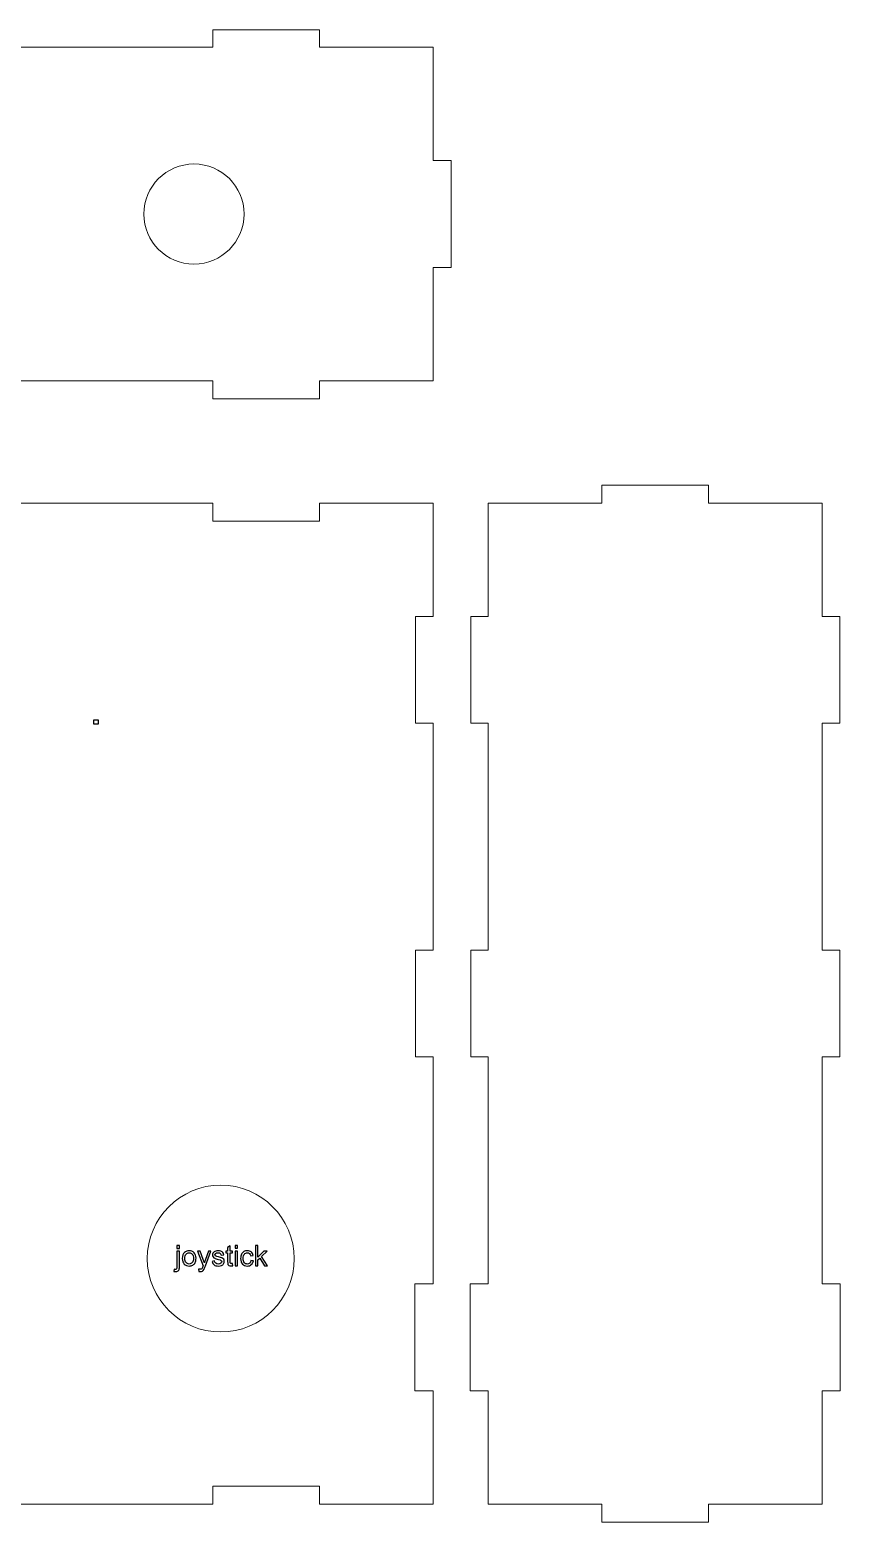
# Model space of a CAD drawing. Header units: millimetres. Extents: x -194 to 181, y 29 to 502.
# Drawn here: x 59.6 to 181, y 278.3 to 501.9 of the extents above; entities that cross this region are included whole.
import ezdxf

# ---------------------------------------------------------------- set-up
doc = ezdxf.new("R2010")
doc.units = ezdxf.units.MM
doc.header["$MEASUREMENT"] = 0
doc.header["$XCLIPFRAME"] = 0
doc.layers.add('Layer 1', color=7, linetype='Continuous')
picture_1 = doc.add_image_def('image1.jpg', size_in_pixel=(1706, 1700))

msp = doc.modelspace()

# ---------------------------------------------------------------- linework, layer by layer
at = {"layer": 'Layer 1', "color": 250, "lineweight": 18}
for centre, major_axis, ratio in [((84.2084, 474.3054), (0, 7.5), 1), ((88.2183, 317.7891), (11, 0), 0.99999091)]:
    msp.add_ellipse(centre, major_axis=major_axis, ratio=ratio, dxfattribs=at)
for points, knots in [([(87.0322, 499.3054), (87.0322, 499.3054), (87.0322, 501.9054), (87.0322, 501.9054), (87.0322, 501.9054), (87.0322, 501.9054), (103.0322, 501.9054), (103.0322, 501.9054), (103.0322, 501.9054), (103.0322, 501.9054), (103.0322, 499.3054), (103.0322, 499.3054)], [0, 0, 0, 0, 0.25, 0.25, 0.25, 0.25, 0.5, 0.5, 0.5, 0.5, 1, 1, 1, 1]), ([(120.016, 482.3053), (120.016, 482.3053), (120.016, 499.3054), (120.016, 499.3054), (120.016, 499.3054), (120.016, 499.3054), (103.0322, 499.3054), (103.0322, 499.3054)], [0, 0, 0, 0, 0.33333333, 0.33333333, 0.33333333, 0.33333333, 1, 1, 1, 1]), ([(120.016, 482.3053), (120.016, 482.3053), (122.716, 482.3053), (122.716, 482.3053), (122.716, 482.3053), (122.716, 482.3053), (122.716, 466.3053), (122.716, 466.3053), (122.716, 466.3053), (122.716, 466.3053), (120.016, 466.3053), (120.016, 466.3053)], [0, 0, 0, 0, 0.25, 0.25, 0.25, 0.25, 0.5, 0.5, 0.5, 0.5, 1, 1, 1, 1]), ([(103.0322, 449.3054), (103.0322, 449.3054), (120.016, 449.3054), (120.016, 449.3054), (120.016, 449.3054), (120.016, 449.3054), (120.016, 466.3053), (120.016, 466.3053)], [0, 0, 0, 0, 0.33333333, 0.33333333, 0.33333333, 0.33333333, 1, 1, 1, 1]), ([(103.0322, 449.3054), (103.0322, 449.3054), (103.0322, 446.6054), (103.0322, 446.6054), (103.0322, 446.6054), (103.0322, 446.6054), (87.0322, 446.6054), (87.0322, 446.6054), (87.0322, 446.6054), (87.0322, 446.6054), (87.0322, 449.3054), (87.0322, 449.3054)], [0, 0, 0, 0, 0.25, 0.25, 0.25, 0.25, 0.5, 0.5, 0.5, 0.5, 1, 1, 1, 1]), ([(161.291, 430.9954), (161.291, 430.9954), (161.291, 433.6954), (161.291, 433.6954), (161.291, 433.6954), (161.291, 433.6954), (145.291, 433.6954), (145.291, 433.6954), (145.291, 433.6954), (145.291, 433.6954), (145.291, 430.9954), (145.291, 430.9954)], [0, 0, 0, 0, 0.25, 0.25, 0.25, 0.25, 0.5, 0.5, 0.5, 0.5, 1, 1, 1, 1]), ([(103.0322, 430.9954), (103.0322, 430.9954), (103.0322, 428.2954), (103.0322, 428.2954), (103.0322, 428.2954), (103.0322, 428.2954), (87.0322, 428.2954), (87.0322, 428.2954), (87.0322, 428.2954), (87.0322, 428.2954), (87.0322, 430.9954), (87.0322, 430.9954)], [0, 0, 0, 0, 0.25, 0.25, 0.25, 0.25, 0.5, 0.5, 0.5, 0.5, 1, 1, 1, 1]), ([(103.0268, 430.9954), (103.0268, 430.9954), (120.016, 430.9954), (120.016, 430.9954), (120.016, 430.9954), (120.016, 430.9954), (120.016, 413.9981), (120.016, 413.9981)], [0, 0, 0, 0, 0.33333333, 0.33333333, 0.33333333, 0.33333333, 1, 1, 1, 1]), ([(128.291, 413.9981), (128.291, 413.9981), (128.291, 430.9954), (128.291, 430.9954), (128.291, 430.9954), (128.291, 430.9954), (145.291, 430.9954), (145.291, 430.9954)], [0, 0, 0, 0, 0.33333333, 0.33333333, 0.33333333, 0.33333333, 1, 1, 1, 1]), ([(161.291, 430.9954), (161.291, 430.9954), (178.291, 430.9954), (178.291, 430.9954), (178.291, 430.9954), (178.291, 430.9954), (178.291, 413.9981), (178.291, 413.9981)], [0, 0, 0, 0, 0.33333333, 0.33333333, 0.33333333, 0.33333333, 1, 1, 1, 1]), ([(120.016, 413.9981), (120.016, 413.9981), (117.3813, 413.9981), (117.3813, 413.9981), (117.3813, 413.9981), (117.3813, 413.9981), (117.3813, 397.9981), (117.3813, 397.9981), (117.3813, 397.9981), (117.3813, 397.9981), (120.016, 397.9981), (120.016, 397.9981)], [0, 0, 0, 0, 0.25, 0.25, 0.25, 0.25, 0.5, 0.5, 0.5, 0.5, 1, 1, 1, 1]), ([(128.291, 413.9981), (128.291, 413.9981), (125.6563, 413.9981), (125.6563, 413.9981), (125.6563, 413.9981), (125.6563, 413.9981), (125.6563, 397.9981), (125.6563, 397.9981), (125.6563, 397.9981), (125.6563, 397.9981), (128.291, 397.9981), (128.291, 397.9981)], [0, 0, 0, 0, 0.25, 0.25, 0.25, 0.25, 0.5, 0.5, 0.5, 0.5, 1, 1, 1, 1]), ([(178.291, 413.9981), (178.291, 413.9981), (180.9257, 413.9981), (180.9257, 413.9981), (180.9257, 413.9981), (180.9257, 413.9981), (180.9257, 397.9981), (180.9257, 397.9981), (180.9257, 397.9981), (180.9257, 397.9981), (178.291, 397.9981), (178.291, 397.9981)], [0, 0, 0, 0, 0.25, 0.25, 0.25, 0.25, 0.5, 0.5, 0.5, 0.5, 1, 1, 1, 1]), ([(120.016, 363.9954), (120.016, 363.9954), (117.3813, 363.9954), (117.3813, 363.9954), (117.3813, 363.9954), (117.3813, 363.9954), (117.3813, 347.9954), (117.3813, 347.9954), (117.3813, 347.9954), (117.3813, 347.9954), (120.016, 347.9954), (120.016, 347.9954)], [0, 0, 0, 0, 0.25, 0.25, 0.25, 0.25, 0.5, 0.5, 0.5, 0.5, 1, 1, 1, 1]), ([(128.291, 363.9954), (128.291, 363.9954), (125.6563, 363.9954), (125.6563, 363.9954), (125.6563, 363.9954), (125.6563, 363.9954), (125.6563, 347.9954), (125.6563, 347.9954), (125.6563, 347.9954), (125.6563, 347.9954), (128.291, 347.9954), (128.291, 347.9954)], [0, 0, 0, 0, 0.25, 0.25, 0.25, 0.25, 0.5, 0.5, 0.5, 0.5, 1, 1, 1, 1]), ([(178.291, 363.9954), (178.291, 363.9954), (180.9257, 363.9954), (180.9257, 363.9954), (180.9257, 363.9954), (180.9257, 363.9954), (180.9257, 347.9954), (180.9257, 347.9954), (180.9257, 347.9954), (180.9257, 347.9954), (178.291, 347.9954), (178.291, 347.9954)], [0, 0, 0, 0, 0.25, 0.25, 0.25, 0.25, 0.5, 0.5, 0.5, 0.5, 1, 1, 1, 1]), ([(120.016, 313.9927), (120.016, 313.9927), (117.316, 313.9927), (117.316, 313.9927), (117.316, 313.9927), (117.316, 313.9927), (117.316, 297.9927), (117.316, 297.9927), (117.316, 297.9927), (117.316, 297.9927), (120.016, 297.9927), (120.016, 297.9927)], [0, 0, 0, 0, 0.25, 0.25, 0.25, 0.25, 0.5, 0.5, 0.5, 0.5, 1, 1, 1, 1]), ([(128.291, 313.9927), (128.291, 313.9927), (125.591, 313.9927), (125.591, 313.9927), (125.591, 313.9927), (125.591, 313.9927), (125.591, 297.9927), (125.591, 297.9927), (125.591, 297.9927), (125.591, 297.9927), (128.291, 297.9927), (128.291, 297.9927)], [0, 0, 0, 0, 0.25, 0.25, 0.25, 0.25, 0.5, 0.5, 0.5, 0.5, 1, 1, 1, 1]), ([(178.291, 313.9927), (178.291, 313.9927), (180.991, 313.9927), (180.991, 313.9927), (180.991, 313.9927), (180.991, 313.9927), (180.991, 297.9927), (180.991, 297.9927), (180.991, 297.9927), (180.991, 297.9927), (178.291, 297.9927), (178.291, 297.9927)], [0, 0, 0, 0, 0.25, 0.25, 0.25, 0.25, 0.5, 0.5, 0.5, 0.5, 1, 1, 1, 1]), ([(120.016, 297.9927), (120.016, 297.9927), (120.016, 280.9954), (120.016, 280.9954), (120.016, 280.9954), (120.016, 280.9954), (103.0268, 280.9954), (103.0268, 280.9954)], [0, 0, 0, 0, 0.33333333, 0.33333333, 0.33333333, 0.33333333, 1, 1, 1, 1]), ([(145.291, 280.9954), (145.291, 280.9954), (128.291, 280.9954), (128.291, 280.9954), (128.291, 280.9954), (128.291, 280.9954), (128.291, 297.9927), (128.291, 297.9927)], [0, 0, 0, 0, 0.33333333, 0.33333333, 0.33333333, 0.33333333, 1, 1, 1, 1]), ([(178.291, 297.9927), (178.291, 297.9927), (178.291, 280.9954), (178.291, 280.9954), (178.291, 280.9954), (178.291, 280.9954), (161.291, 280.9954), (161.291, 280.9954)], [0, 0, 0, 0, 0.33333333, 0.33333333, 0.33333333, 0.33333333, 1, 1, 1, 1]), ([(103.0268, 280.9954), (103.0268, 280.9954), (103.0268, 283.6954), (103.0268, 283.6954), (103.0268, 283.6954), (103.0268, 283.6954), (87.0268, 283.6954), (87.0268, 283.6954), (87.0268, 283.6954), (87.0268, 283.6954), (87.0268, 280.9954), (87.0268, 280.9954)], [0, 0, 0, 0, 0.25, 0.25, 0.25, 0.25, 0.5, 0.5, 0.5, 0.5, 1, 1, 1, 1]), ([(161.291, 280.9954), (161.291, 280.9954), (161.291, 278.2954), (161.291, 278.2954), (161.291, 278.2954), (161.291, 278.2954), (145.291, 278.2954), (145.291, 278.2954), (145.291, 278.2954), (145.291, 278.2954), (145.291, 280.9954), (145.291, 280.9954)], [0, 0, 0, 0, 0.25, 0.25, 0.25, 0.25, 0.5, 0.5, 0.5, 0.5, 1, 1, 1, 1])]:
    msp.add_open_spline(points, degree=3, knots=knots, dxfattribs=at)
for points in [[(87.0322, 499.3054), (87.0322, 499.3054), (53.0187, 499.3054), (53.0187, 499.3054)], [(53.0187, 449.3054), (53.0187, 449.3054), (87.0322, 449.3054), (87.0322, 449.3054)], [(53.0187, 430.9954), (53.0187, 430.9954), (87.0322, 430.9954), (87.0322, 430.9954)], [(120.016, 397.9981), (120.016, 397.9981), (120.016, 363.9954), (120.016, 363.9954)], [(128.291, 363.9954), (128.291, 363.9954), (128.291, 397.9981), (128.291, 397.9981)], [(178.291, 397.9981), (178.291, 397.9981), (178.291, 363.9954), (178.291, 363.9954)], [(120.016, 347.9954), (120.016, 347.9954), (120.016, 313.9927), (120.016, 313.9927)], [(128.291, 313.9927), (128.291, 313.9927), (128.291, 347.9954), (128.291, 347.9954)], [(178.291, 347.9954), (178.291, 347.9954), (178.291, 313.9927), (178.291, 313.9927)], [(87.0268, 280.9954), (87.0268, 280.9954), (53.0133, 280.9954), (53.0133, 280.9954)]]:
    msp.add_open_spline(points, degree=3, dxfattribs=at)
at = {"layer": 'Layer 1', "color": 250}
for points, knots in [([(81.1906, 315.8686), (81.1906, 315.8686), (81.259, 316.184), (81.259, 316.184), (81.259, 316.184), (81.3338, 316.1649), (81.3924, 316.1551), (81.4354, 316.1551), (81.4354, 316.1551), (81.5116, 316.1551), (81.568, 316.1805), (81.6054, 316.2306), (81.6054, 316.2306), (81.6428, 316.2807), (81.6619, 316.407), (81.6619, 316.608), (81.6619, 316.608), (81.6619, 316.608), (81.6619, 318.9152), (81.6619, 318.9152), (81.6619, 318.9152), (81.6619, 318.9152), (82.0344, 318.9152), (82.0344, 318.9152), (82.0344, 318.9152), (82.0344, 318.9152), (82.0344, 316.6003), (82.0344, 316.6003), (82.0344, 316.6003), (82.0344, 316.33), (81.9991, 316.1417), (81.9286, 316.0358), (81.9286, 316.0358), (81.839, 315.8983), (81.6901, 315.8291), (81.482, 315.8291), (81.482, 315.8291), (81.3811, 315.8291), (81.2844, 315.8425), (81.1906, 315.8686)], [0, 0, 0, 0, 0.09090909, 0.09090909, 0.09090909, 0.09090909, 0.18181818, 0.18181818, 0.18181818, 0.18181818, 0.27272727, 0.27272727, 0.27272727, 0.27272727, 0.36363636, 0.36363636, 0.36363636, 0.36363636, 0.45454545, 0.45454545, 0.45454545, 0.45454545, 0.54545455, 0.54545455, 0.54545455, 0.54545455, 0.63636364, 0.63636364, 0.63636364, 0.63636364, 0.72727273, 0.72727273, 0.72727273, 0.72727273, 0.81818182, 0.81818182, 0.81818182, 0.81818182, 1, 1, 1, 1]), ([(81.6619, 319.3173), (81.6619, 319.3173), (81.6619, 319.7491), (81.6619, 319.7491), (81.6619, 319.7491), (81.6619, 319.7491), (82.0344, 319.7491), (82.0344, 319.7491), (82.0344, 319.7491), (82.0344, 319.7491), (82.0344, 319.3173), (82.0344, 319.3173), (82.0344, 319.3173), (82.0344, 319.3173), (81.6619, 319.3173), (81.6619, 319.3173)], [0, 0, 0, 0, 0.2, 0.2, 0.2, 0.2, 0.4, 0.4, 0.4, 0.4, 0.6, 0.6, 0.6, 0.6, 1, 1, 1, 1]), ([(82.4648, 317.8166), (82.4648, 318.2223), (82.5777, 318.5229), (82.8042, 318.7183), (82.8042, 318.7183), (82.9926, 318.8806), (83.2233, 318.9617), (83.4949, 318.9617), (83.4949, 318.9617), (83.7962, 318.9617), (84.0431, 318.863), (84.235, 318.6654), (84.235, 318.6654), (84.4262, 318.4686), (84.5222, 318.1955), (84.5222, 317.8477), (84.5222, 317.8477), (84.5222, 317.5655), (84.4798, 317.3439), (84.3952, 317.1824), (84.3952, 317.1824), (84.3105, 317.0208), (84.187, 316.8952), (84.0248, 316.8056), (84.0248, 316.8056), (83.8632, 316.716), (83.6861, 316.6715), (83.4949, 316.6715), (83.4949, 316.6715), (83.1873, 316.6715), (82.9389, 316.7696), (82.7491, 316.9665), (82.7491, 316.9665), (82.5593, 317.1633), (82.4648, 317.4469), (82.4648, 317.8166)], [0, 0, 0, 0, 0.1, 0.1, 0.1, 0.1, 0.2, 0.2, 0.2, 0.2, 0.3, 0.3, 0.3, 0.3, 0.4, 0.4, 0.4, 0.4, 0.5, 0.5, 0.5, 0.5, 0.6, 0.6, 0.6, 0.6, 0.7, 0.7, 0.7, 0.7, 0.8, 0.8, 0.8, 0.8, 1, 1, 1, 1]), ([(82.8458, 317.8159), (82.8458, 317.5351), (82.9072, 317.3249), (83.0299, 317.1859), (83.0299, 317.1859), (83.1534, 317.0462), (83.3079, 316.9763), (83.4949, 316.9763), (83.4949, 316.9763), (83.6798, 316.9763), (83.8336, 317.0462), (83.957, 317.1866), (83.957, 317.1866), (84.0798, 317.327), (84.1412, 317.5408), (84.1412, 317.8279), (84.1412, 317.8279), (84.1412, 318.0989), (84.0791, 318.3042), (83.9556, 318.4432), (83.9556, 318.4432), (83.8322, 318.5829), (83.6783, 318.6527), (83.4949, 318.6527), (83.4949, 318.6527), (83.3079, 318.6527), (83.1534, 318.5836), (83.0299, 318.4446), (83.0299, 318.4446), (82.9072, 318.3056), (82.8458, 318.096), (82.8458, 317.8159)], [0, 0, 0, 0, 0.11111111, 0.11111111, 0.11111111, 0.11111111, 0.22222222, 0.22222222, 0.22222222, 0.22222222, 0.33333333, 0.33333333, 0.33333333, 0.33333333, 0.44444444, 0.44444444, 0.44444444, 0.44444444, 0.55555556, 0.55555556, 0.55555556, 0.55555556, 0.66666667, 0.66666667, 0.66666667, 0.66666667, 0.77777778, 0.77777778, 0.77777778, 0.77777778, 1, 1, 1, 1]), ([(84.942, 315.8736), (84.942, 315.8736), (84.8996, 316.2179), (84.8996, 316.2179), (84.8996, 316.2179), (84.9815, 316.196), (85.052, 316.1847), (85.1127, 316.1847), (85.1127, 316.1847), (85.196, 316.1847), (85.2623, 316.1988), (85.3117, 316.2263), (85.3117, 316.2263), (85.3618, 316.2538), (85.4027, 316.2927), (85.4344, 316.342), (85.4344, 316.342), (85.4577, 316.3794), (85.4958, 316.4719), (85.548, 316.62), (85.548, 316.62), (85.5551, 316.6405), (85.5657, 316.6708), (85.5812, 316.711), (85.5812, 316.711), (85.5812, 316.711), (84.7472, 318.9152), (84.7472, 318.9152), (84.7472, 318.9152), (84.7472, 318.9152), (85.1452, 318.9152), (85.1452, 318.9152), (85.1452, 318.9152), (85.1452, 318.9152), (85.6038, 317.6466), (85.6038, 317.6466), (85.6038, 317.6466), (85.6637, 317.4864), (85.7167, 317.3171), (85.7639, 317.1393), (85.7639, 317.1393), (85.807, 317.3065), (85.8578, 317.4716), (85.917, 317.6339), (85.917, 317.6339), (85.917, 317.6339), (86.3855, 318.9152), (86.3855, 318.9152), (86.3855, 318.9152), (86.3855, 318.9152), (86.7573, 318.9152), (86.7573, 318.9152), (86.7573, 318.9152), (86.7573, 318.9152), (85.9269, 316.68), (85.9269, 316.68), (85.9269, 316.68), (85.8373, 316.4394), (85.7675, 316.2743), (85.7174, 316.1833), (85.7174, 316.1833), (85.651, 316.0612), (85.5748, 315.9716), (85.4895, 315.9145), (85.4895, 315.9145), (85.4034, 315.8573), (85.3011, 315.8291), (85.1826, 315.8291), (85.1826, 315.8291), (85.1106, 315.8291), (85.0302, 315.8439), (84.942, 315.8736)], [0, 0, 0, 0, 0.05263158, 0.05263158, 0.05263158, 0.05263158, 0.10526316, 0.10526316, 0.10526316, 0.10526316, 0.15789474, 0.15789474, 0.15789474, 0.15789474, 0.21052632, 0.21052632, 0.21052632, 0.21052632, 0.26315789, 0.26315789, 0.26315789, 0.26315789, 0.31578947, 0.31578947, 0.31578947, 0.31578947, 0.36842105, 0.36842105, 0.36842105, 0.36842105, 0.42105263, 0.42105263, 0.42105263, 0.42105263, 0.47368421, 0.47368421, 0.47368421, 0.47368421, 0.52631579, 0.52631579, 0.52631579, 0.52631579, 0.57894737, 0.57894737, 0.57894737, 0.57894737, 0.63157895, 0.63157895, 0.63157895, 0.63157895, 0.68421053, 0.68421053, 0.68421053, 0.68421053, 0.73684211, 0.73684211, 0.73684211, 0.73684211, 0.78947368, 0.78947368, 0.78947368, 0.78947368, 0.84210526, 0.84210526, 0.84210526, 0.84210526, 0.89473684, 0.89473684, 0.89473684, 0.89473684, 1, 1, 1, 1]), ([(86.9274, 317.3743), (86.9274, 317.3743), (87.2957, 317.4335), (87.2957, 317.4335), (87.2957, 317.4335), (87.3162, 317.2861), (87.374, 317.1732), (87.4686, 317.0942), (87.4686, 317.0942), (87.5631, 317.0158), (87.6958, 316.9763), (87.8651, 316.9763), (87.8651, 316.9763), (88.0366, 316.9763), (88.1636, 317.0109), (88.2468, 317.0808), (88.2468, 317.0808), (88.3294, 317.1499), (88.371, 317.2317), (88.371, 317.3256), (88.371, 317.3256), (88.371, 317.4095), (88.3336, 317.4759), (88.2595, 317.5238), (88.2595, 317.5238), (88.2073, 317.557), (88.0803, 317.5986), (87.8785, 317.6501), (87.8785, 317.6501), (87.6062, 317.7186), (87.4178, 317.7778), (87.312, 317.8279), (87.312, 317.8279), (87.2068, 317.8787), (87.1271, 317.9479), (87.0728, 318.0368), (87.0728, 318.0368), (87.0184, 318.125), (86.9909, 318.223), (86.9909, 318.3303), (86.9909, 318.3303), (86.9909, 318.4284), (87.0135, 318.5187), (87.058, 318.6019), (87.058, 318.6019), (87.1031, 318.6852), (87.1638, 318.7543), (87.2407, 318.8094), (87.2407, 318.8094), (87.2986, 318.8517), (87.3776, 318.8877), (87.4771, 318.9173), (87.4771, 318.9173), (87.5772, 318.9469), (87.6838, 318.9617), (87.7981, 318.9617), (87.7981, 318.9617), (87.9702, 318.9617), (88.1212, 318.9371), (88.251, 318.887), (88.251, 318.887), (88.3816, 318.8376), (88.4775, 318.7698), (88.5396, 318.6852), (88.5396, 318.6852), (88.601, 318.5998), (88.644, 318.4862), (88.6673, 318.3437), (88.6673, 318.3437), (88.6673, 318.3437), (88.3033, 318.2929), (88.3033, 318.2929), (88.3033, 318.2929), (88.287, 318.4072), (88.239, 318.4968), (88.16, 318.561), (88.16, 318.561), (88.081, 318.6252), (87.9695, 318.657), (87.8249, 318.657), (87.8249, 318.657), (87.6549, 318.657), (87.5328, 318.6287), (87.4601, 318.5723), (87.4601, 318.5723), (87.3875, 318.5158), (87.3508, 318.4495), (87.3508, 318.374), (87.3508, 318.374), (87.3508, 318.326), (87.3656, 318.2823), (87.3959, 318.2435), (87.3959, 318.2435), (87.4263, 318.204), (87.4735, 318.1708), (87.5384, 318.1447), (87.5384, 318.1447), (87.5758, 318.1306), (87.6845, 318.0989), (87.8665, 318.0495), (87.8665, 318.0495), (88.129, 317.9796), (88.3124, 317.9218), (88.4168, 317.8773), (88.4168, 317.8773), (88.5213, 317.8329), (88.6031, 317.7673), (88.6624, 317.6826), (88.6624, 317.6826), (88.7224, 317.5972), (88.752, 317.4914), (88.752, 317.3644), (88.752, 317.3644), (88.752, 317.2409), (88.716, 317.1245), (88.6433, 317.0151), (88.6433, 317.0151), (88.5707, 316.9058), (88.4662, 316.8211), (88.3301, 316.7611), (88.3301, 316.7611), (88.1932, 316.7012), (88.0387, 316.6715), (87.8665, 316.6715), (87.8665, 316.6715), (87.5815, 316.6715), (87.3635, 316.7308), (87.2139, 316.8486), (87.2139, 316.8486), (87.0643, 316.9672), (86.9691, 317.1421), (86.9274, 317.3743)], [0, 0, 0, 0, 0.02941176, 0.02941176, 0.02941176, 0.02941176, 0.05882353, 0.05882353, 0.05882353, 0.05882353, 0.08823529, 0.08823529, 0.08823529, 0.08823529, 0.11764706, 0.11764706, 0.11764706, 0.11764706, 0.14705882, 0.14705882, 0.14705882, 0.14705882, 0.17647059, 0.17647059, 0.17647059, 0.17647059, 0.20588235, 0.20588235, 0.20588235, 0.20588235, 0.23529412, 0.23529412, 0.23529412, 0.23529412, 0.26470588, 0.26470588, 0.26470588, 0.26470588, 0.29411765, 0.29411765, 0.29411765, 0.29411765, 0.32352941, 0.32352941, 0.32352941, 0.32352941, 0.35294118, 0.35294118, 0.35294118, 0.35294118, 0.38235294, 0.38235294, 0.38235294, 0.38235294, 0.41176471, 0.41176471, 0.41176471, 0.41176471, 0.44117647, 0.44117647, 0.44117647, 0.44117647, 0.47058824, 0.47058824, 0.47058824, 0.47058824, 0.5, 0.5, 0.5, 0.5, 0.52941176, 0.52941176, 0.52941176, 0.52941176, 0.55882353, 0.55882353, 0.55882353, 0.55882353, 0.58823529, 0.58823529, 0.58823529, 0.58823529, 0.61764706, 0.61764706, 0.61764706, 0.61764706, 0.64705882, 0.64705882, 0.64705882, 0.64705882, 0.67647059, 0.67647059, 0.67647059, 0.67647059, 0.70588235, 0.70588235, 0.70588235, 0.70588235, 0.73529412, 0.73529412, 0.73529412, 0.73529412, 0.76470588, 0.76470588, 0.76470588, 0.76470588, 0.79411765, 0.79411765, 0.79411765, 0.79411765, 0.82352941, 0.82352941, 0.82352941, 0.82352941, 0.85294118, 0.85294118, 0.85294118, 0.85294118, 0.88235294, 0.88235294, 0.88235294, 0.88235294, 0.91176471, 0.91176471, 0.91176471, 0.91176471, 0.94117647, 0.94117647, 0.94117647, 0.94117647, 1, 1, 1, 1]), ([(90.0009, 317.0504), (90.0009, 317.0504), (90.0517, 316.7216), (90.0517, 316.7216), (90.0517, 316.7216), (89.9472, 316.6998), (89.8534, 316.6885), (89.7716, 316.6885), (89.7716, 316.6885), (89.6368, 316.6885), (89.5324, 316.7096), (89.4576, 316.7527), (89.4576, 316.7527), (89.3835, 316.7957), (89.3313, 316.8514), (89.301, 316.9213), (89.301, 316.9213), (89.2706, 316.9911), (89.2558, 317.1379), (89.2558, 317.3616), (89.2558, 317.3616), (89.2558, 317.3616), (89.2558, 318.6273), (89.2558, 318.6273), (89.2558, 318.6273), (89.2558, 318.6273), (88.9806, 318.6273), (88.9806, 318.6273), (88.9806, 318.6273), (88.9806, 318.6273), (88.9806, 318.9152), (88.9806, 318.9152), (88.9806, 318.9152), (88.9806, 318.9152), (89.2558, 318.9152), (89.2558, 318.9152), (89.2558, 318.9152), (89.2558, 318.9152), (89.2558, 319.4585), (89.2558, 319.4585), (89.2558, 319.4585), (89.2558, 319.4585), (89.6283, 319.6821), (89.6283, 319.6821), (89.6283, 319.6821), (89.6283, 319.6821), (89.6283, 318.9152), (89.6283, 318.9152), (89.6283, 318.9152), (89.6283, 318.9152), (90.0009, 318.9152), (90.0009, 318.9152), (90.0009, 318.9152), (90.0009, 318.9152), (90.0009, 318.6273), (90.0009, 318.6273), (90.0009, 318.6273), (90.0009, 318.6273), (89.6283, 318.6273), (89.6283, 318.6273), (89.6283, 318.6273), (89.6283, 318.6273), (89.6283, 317.3404), (89.6283, 317.3404), (89.6283, 317.3404), (89.6283, 317.2339), (89.6347, 317.1654), (89.6481, 317.1351), (89.6481, 317.1351), (89.6608, 317.1047), (89.6819, 317.0808), (89.7116, 317.0624), (89.7116, 317.0624), (89.7412, 317.0448), (89.7835, 317.0356), (89.8386, 317.0356), (89.8386, 317.0356), (89.8795, 317.0356), (89.9338, 317.0405), (90.0009, 317.0504)], [0, 0, 0, 0, 0.04761905, 0.04761905, 0.04761905, 0.04761905, 0.0952381, 0.0952381, 0.0952381, 0.0952381, 0.14285714, 0.14285714, 0.14285714, 0.14285714, 0.19047619, 0.19047619, 0.19047619, 0.19047619, 0.23809524, 0.23809524, 0.23809524, 0.23809524, 0.28571429, 0.28571429, 0.28571429, 0.28571429, 0.33333333, 0.33333333, 0.33333333, 0.33333333, 0.38095238, 0.38095238, 0.38095238, 0.38095238, 0.42857143, 0.42857143, 0.42857143, 0.42857143, 0.47619048, 0.47619048, 0.47619048, 0.47619048, 0.52380952, 0.52380952, 0.52380952, 0.52380952, 0.57142857, 0.57142857, 0.57142857, 0.57142857, 0.61904762, 0.61904762, 0.61904762, 0.61904762, 0.66666667, 0.66666667, 0.66666667, 0.66666667, 0.71428571, 0.71428571, 0.71428571, 0.71428571, 0.76190476, 0.76190476, 0.76190476, 0.76190476, 0.80952381, 0.80952381, 0.80952381, 0.80952381, 0.85714286, 0.85714286, 0.85714286, 0.85714286, 0.9047619, 0.9047619, 0.9047619, 0.9047619, 1, 1, 1, 1]), ([(90.3685, 319.3258), (90.3685, 319.3258), (90.3685, 319.7491), (90.3685, 319.7491), (90.3685, 319.7491), (90.3685, 319.7491), (90.741, 319.7491), (90.741, 319.7491), (90.741, 319.7491), (90.741, 319.7491), (90.741, 319.3258), (90.741, 319.3258), (90.741, 319.3258), (90.741, 319.3258), (90.3685, 319.3258), (90.3685, 319.3258)], [0, 0, 0, 0, 0.2, 0.2, 0.2, 0.2, 0.4, 0.4, 0.4, 0.4, 0.6, 0.6, 0.6, 0.6, 1, 1, 1, 1]), ([(90.3685, 316.7181), (90.3685, 316.7181), (90.3685, 318.9152), (90.3685, 318.9152), (90.3685, 318.9152), (90.3685, 318.9152), (90.741, 318.9152), (90.741, 318.9152), (90.741, 318.9152), (90.741, 318.9152), (90.741, 316.7181), (90.741, 316.7181), (90.741, 316.7181), (90.741, 316.7181), (90.3685, 316.7181), (90.3685, 316.7181)], [0, 0, 0, 0, 0.2, 0.2, 0.2, 0.2, 0.4, 0.4, 0.4, 0.4, 0.6, 0.6, 0.6, 0.6, 1, 1, 1, 1]), ([(92.7441, 317.5224), (92.7441, 317.5224), (93.1082, 317.4716), (93.1082, 317.4716), (93.1082, 317.4716), (93.0679, 317.2212), (92.9663, 317.0257), (92.8019, 316.8839), (92.8019, 316.8839), (92.6375, 316.7421), (92.4351, 316.6715), (92.1959, 316.6715), (92.1959, 316.6715), (91.896, 316.6715), (91.6547, 316.7696), (91.4727, 316.9657), (91.4727, 316.9657), (91.2899, 317.1619), (91.1989, 317.4427), (91.1989, 317.8082), (91.1989, 317.8082), (91.1989, 318.0452), (91.2384, 318.252), (91.3168, 318.4298), (91.3168, 318.4298), (91.3951, 318.6069), (91.5143, 318.7402), (91.6752, 318.8284), (91.6752, 318.8284), (91.8353, 318.9173), (92.0096, 318.9617), (92.1987, 318.9617), (92.1987, 318.9617), (92.4365, 318.9617), (92.6319, 318.9018), (92.7829, 318.7811), (92.7829, 318.7811), (92.9346, 318.6605), (93.032, 318.489), (93.0743, 318.2675), (93.0743, 318.2675), (93.0743, 318.2675), (92.7145, 318.2125), (92.7145, 318.2125), (92.7145, 318.2125), (92.6799, 318.3599), (92.6192, 318.4707), (92.531, 318.5455), (92.531, 318.5455), (92.4435, 318.6196), (92.3377, 318.657), (92.2135, 318.657), (92.2135, 318.657), (92.0258, 318.657), (91.8734, 318.5899), (91.7556, 318.4559), (91.7556, 318.4559), (91.6385, 318.3211), (91.5799, 318.1094), (91.5799, 317.8188), (91.5799, 317.8188), (91.5799, 317.5238), (91.6364, 317.3101), (91.7493, 317.1767), (91.7493, 317.1767), (91.8629, 317.0434), (92.0103, 316.9763), (92.1916, 316.9763), (92.1916, 316.9763), (92.3384, 316.9763), (92.4605, 317.0208), (92.5578, 317.1104), (92.5578, 317.1104), (92.6559, 317.1993), (92.718, 317.3369), (92.7441, 317.5224)], [0, 0, 0, 0, 0.05, 0.05, 0.05, 0.05, 0.1, 0.1, 0.1, 0.1, 0.15, 0.15, 0.15, 0.15, 0.2, 0.2, 0.2, 0.2, 0.25, 0.25, 0.25, 0.25, 0.3, 0.3, 0.3, 0.3, 0.35, 0.35, 0.35, 0.35, 0.4, 0.4, 0.4, 0.4, 0.45, 0.45, 0.45, 0.45, 0.5, 0.5, 0.5, 0.5, 0.55, 0.55, 0.55, 0.55, 0.6, 0.6, 0.6, 0.6, 0.65, 0.65, 0.65, 0.65, 0.7, 0.7, 0.7, 0.7, 0.75, 0.75, 0.75, 0.75, 0.8, 0.8, 0.8, 0.8, 0.85, 0.85, 0.85, 0.85, 0.9, 0.9, 0.9, 0.9, 1, 1, 1, 1]), ([(93.4271, 316.7181), (93.4271, 316.7181), (93.4271, 319.7491), (93.4271, 319.7491), (93.4271, 319.7491), (93.4271, 319.7491), (93.7996, 319.7491), (93.7996, 319.7491), (93.7996, 319.7491), (93.7996, 319.7491), (93.7996, 318.0227), (93.7996, 318.0227), (93.7996, 318.0227), (93.7996, 318.0227), (94.6802, 318.9152), (94.6802, 318.9152), (94.6802, 318.9152), (94.6802, 318.9152), (95.1614, 318.9152), (95.1614, 318.9152), (95.1614, 318.9152), (95.1614, 318.9152), (94.3232, 318.0989), (94.3232, 318.0989), (94.3232, 318.0989), (94.3232, 318.0989), (95.246, 316.7181), (95.246, 316.7181), (95.246, 316.7181), (95.246, 316.7181), (94.7874, 316.7181), (94.7874, 316.7181), (94.7874, 316.7181), (94.7874, 316.7181), (94.0579, 317.8406), (94.0579, 317.8406), (94.0579, 317.8406), (94.0579, 317.8406), (93.7996, 317.5895), (93.7996, 317.5895), (93.7996, 317.5895), (93.7996, 317.5895), (93.7996, 316.7181), (93.7996, 316.7181), (93.7996, 316.7181), (93.7996, 316.7181), (93.4271, 316.7181), (93.4271, 316.7181)], [0, 0, 0, 0, 0.07692308, 0.07692308, 0.07692308, 0.07692308, 0.15384615, 0.15384615, 0.15384615, 0.15384615, 0.23076923, 0.23076923, 0.23076923, 0.23076923, 0.30769231, 0.30769231, 0.30769231, 0.30769231, 0.38461538, 0.38461538, 0.38461538, 0.38461538, 0.46153846, 0.46153846, 0.46153846, 0.46153846, 0.53846154, 0.53846154, 0.53846154, 0.53846154, 0.61538462, 0.61538462, 0.61538462, 0.61538462, 0.69230769, 0.69230769, 0.69230769, 0.69230769, 0.76923077, 0.76923077, 0.76923077, 0.76923077, 0.84615385, 0.84615385, 0.84615385, 0.84615385, 1, 1, 1, 1])]:
    msp.add_open_spline(points, degree=3, knots=knots, dxfattribs=at)

# ---------------------------------------------------------------- pictures from other files: only their frames are drawn
image = msp.add_image(picture_1, insert=(67.3638, 362.0296), size_in_units=(46.567, 46.4008), dxfattribs=at)
image.set_boundary_path([(67.364, 362.0296), (91.0704, 385.6516)])

doc.saveas('drawing.dxf')
